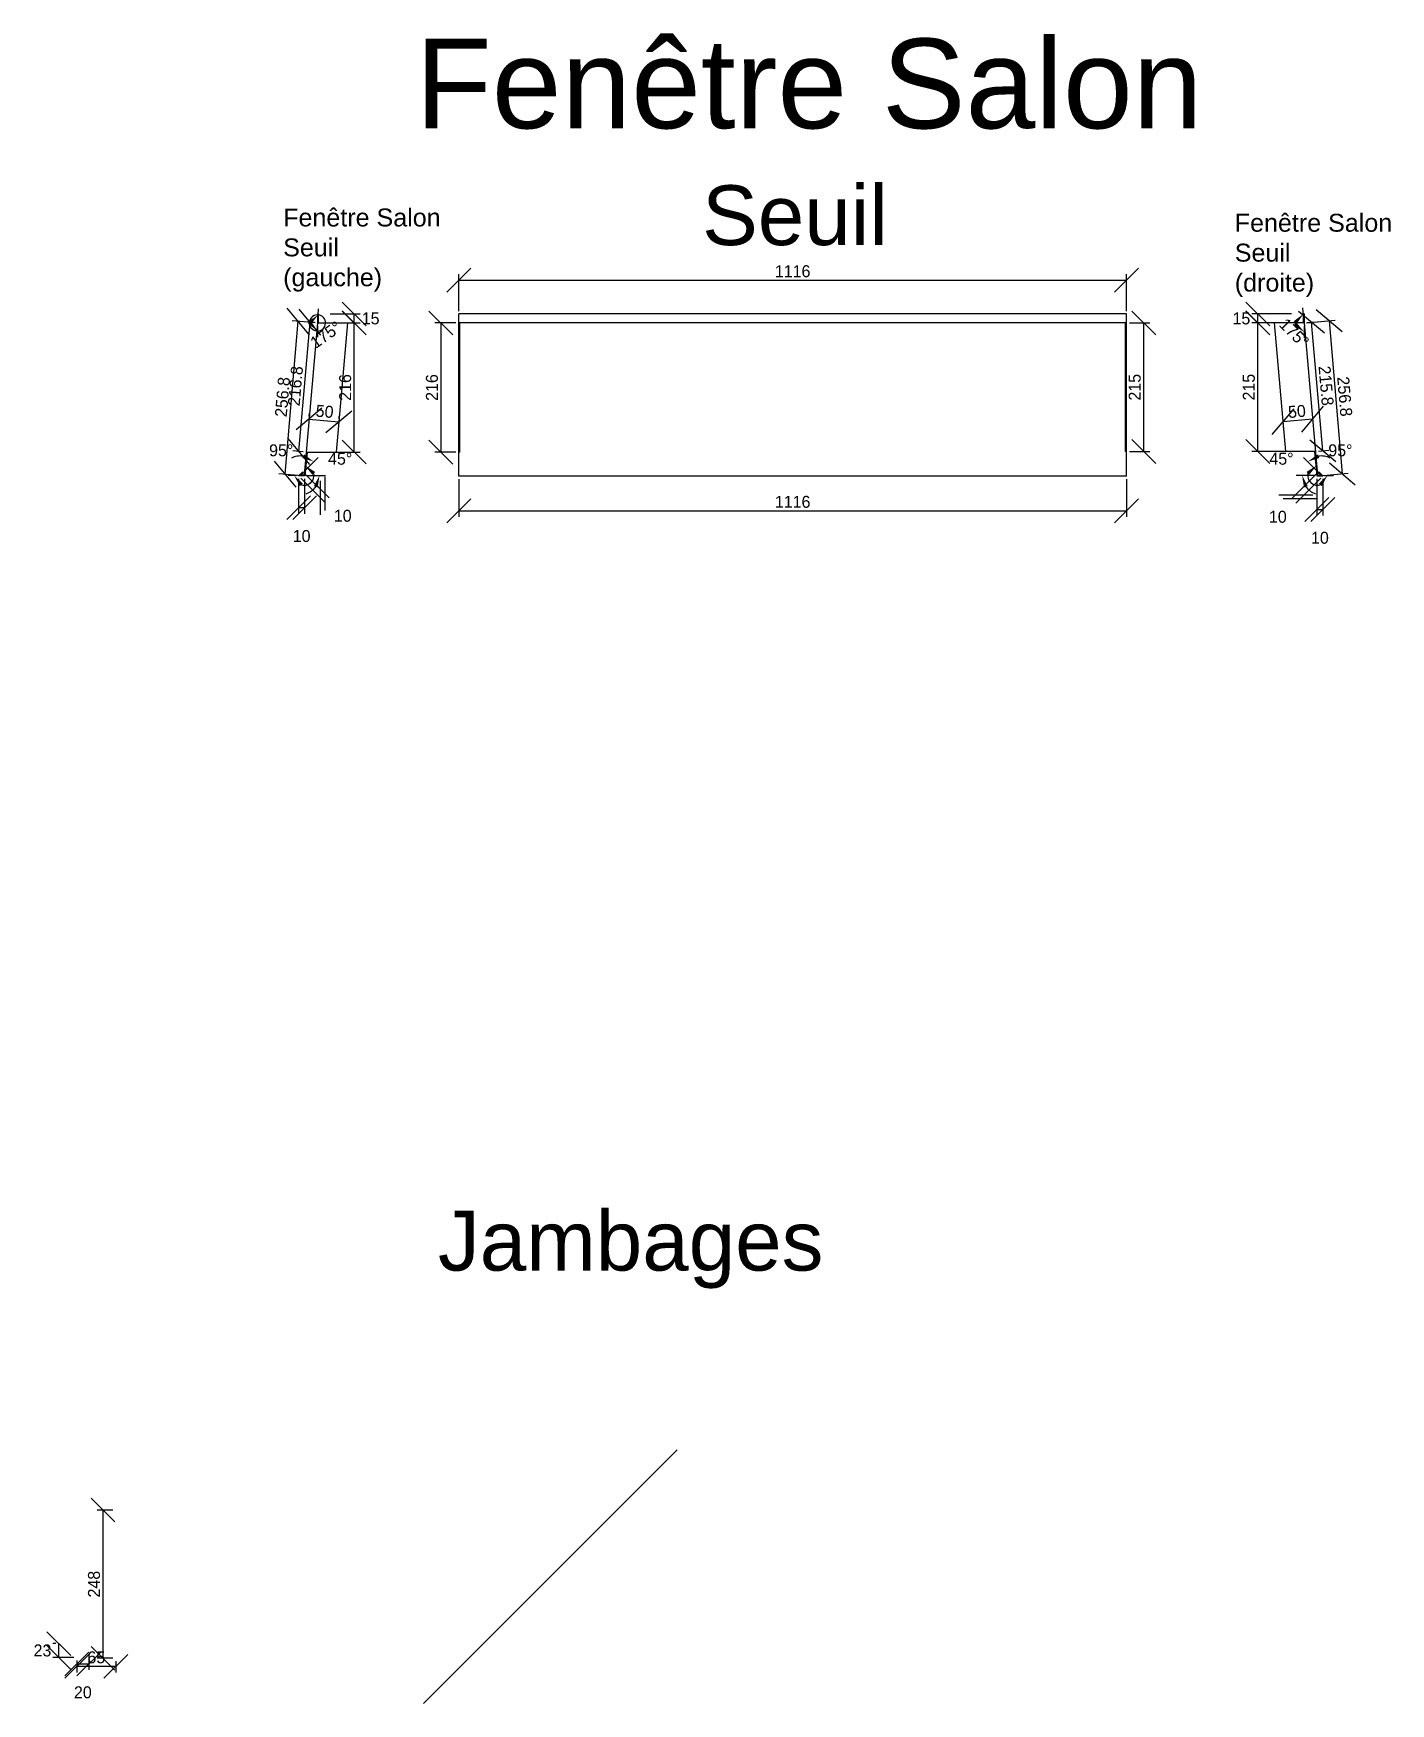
# Model space of a CAD drawing. Header units: millimetres. Extents: x -676 to 20789, y -6551 to 2806.
# Drawn here: x -676 to 1593, y -1724 to 1069 of the extents above; entities that cross this region are included whole.
import ezdxf

# ---------------------------------------------------------------- set-up
doc = ezdxf.new("R2010")
doc.units = ezdxf.units.MM
doc.layers.get('0').update_dxf_attribs({"lineweight": 25, "true_color": 0xffffff})
doc.layers.get('Defpoints').update_dxf_attribs({"true_color": 0xffffff})
doc.layers.add('0 ... Seuil', color=178, linetype='Continuous', lineweight=25, true_color=0x000000)
doc.layers.add('Cotes', color=4, linetype='Continuous', lineweight=25, true_color=0x00ffff)
doc.styles.add('QCADDimTextStyle', font='txt')
doc.styles.add('textstyle11', font='')
doc.styles.add('textstyle12', font='')
doc.styles.add('textstyle22', font='')
doc.styles.add('textstyle23', font='')
doc.styles.add('textstyle24', font='')
doc.styles.get('textstyle11').set_extended_font_data('Liberation Sans')
doc.styles.get('textstyle12').set_extended_font_data('Liberation Sans')
doc.styles.get('textstyle22').set_extended_font_data('Liberation Sans')
doc.styles.get('textstyle23').set_extended_font_data('Liberation Sans')
doc.styles.get('textstyle24').set_extended_font_data('Liberation Sans')
doc.dimstyles.new('QCADDimStyle', dxfattribs={"dimtxt": 20, "dimasz": 20, "dimexe": 10, "dimexo": 5, "dimgap": 5, "dimtad": 1, "dimtoh": 1, "dimdec": 4, "dimzin": 0, "dimdsep": 46, "dimtxsty": 'QCADDimTextStyle', "dimcen": 0.09, "dimadec": 0, "dimazin": 0, "dimtfac": 1, "dimtdec": 4, "dimtofl": 0, "dimtmove": 0, "dimatfit": 3, "dimfxl": 1, "dimtolj": 1, "dimtzin": 0, "dimarcsym": 0})

# ---------------------------------------------------------------- blocks, each defined once
blk = doc.blocks.new('SeuilBaie1_VueDessus')
at = {"layer": '0 ... Seuil'}
for p, q in [((-5, -271), (-5, 0)), ((1111, 0), (-5, 0)), ((1111, -271), (1111, 0)), ((1111, -15), (-5, -15)), ((-3.5, -231), (-3.5, -15)), ((1109.5, -230), (1109.5, -15)), ((-3.5, -231), (-5, -231)), ((1111, -230), (1109.5, -230)), ((1111, -271), (-5, -271))]:
    blk.add_line(p, q, dxfattribs=at)
blk = doc.blocks.new('SeuilBaie1_VueCoupeEst')
at = {"layer": '0 ... Seuil'}
for p, q in [((1, 0), (-0.5, 0)), ((1, -14.9), (-49.2, -14.9)), ((-49.2, -14.9), (-30.4, -229.9)), ((-0.5, 0), (-0.5, -14.9)), ((1, 0), (1, -15)), ((1, -14.9), (23.3, -269.4)), ((19.8, -229.9), (-30.4, -229.9)), ((18.3, -229.9), (21.9, -270.9)), ((21.9, -270.9), (32.4, -270.9)), ((23.3, -269.4), (28.8, -269.4)), ((24.3, -264.9), (25.3, -263.8)), ((24.3, -264.9), (28.8, -269.4)), ((25.3, -263.8), (32.4, -270.9))]:
    blk.add_line(p, q, dxfattribs=at)
blk = doc.blocks.new('*D12')
at = {"layer": 'Cotes', "color": 0, "lineweight": -2}
for p, q in [((1390.8, 580), (1350.8, 620)), ((1350.8, 605), (1390.8, 565)), ((1427.2, 600), (1360.8, 600)), ((1370.8, 585), (1370.8, 600)), ((1427.2, 585), (1360.8, 585))]:
    blk.add_line(p, q, dxfattribs=at)
at = {"layer": 'Defpoints', "color": 0}
for p in [(1370.8, 600), (1432.2, 600), (1432.2, 585)]:
    blk.add_point(p, dxfattribs=at)
at = {"layer": 'Cotes', "color": 0, "insert": (1343.3, 592.5), "char_height": 20, "attachment_point": 5, "style": 'QCADDimTextStyle'}
blk.add_mtext('\\A1;15', dxfattribs=at)
blk = doc.blocks.new('*D13')
at = {"layer": 'Cotes', "color": 0, "lineweight": -2}
for p, q in [((1452.2, 585.4), (1500.1, 589.5)), ((1511.8, 570.4), (1468.5, 606.9)), ((1490.1, 588.7), (1512, 332.8)), ((1490.4, 351), (1533.7, 314.5)), ((1474.1, 329.5), (1522, 333.6))]:
    blk.add_line(p, q, dxfattribs=at)
at = {"layer": 'Defpoints', "color": 0}
for p in [(1447.3, 585), (1469.1, 329.1), (1512, 332.8)]:
    blk.add_point(p, dxfattribs=at)
at = {"layer": 'Cotes', "color": 0, "insert": (1516, 462), "char_height": 20, "attachment_point": 5, "rotation": 274.8885, "style": 'QCADDimTextStyle'}
blk.add_mtext('\\A1;256.8', dxfattribs=at)
blk = doc.blocks.new('*D14')
at = {"layer": 'Cotes', "color": 0, "lineweight": -2}
for p, q in [((1469.6, 324.1), (1469.6, 263.1)), ((1479.6, 324.1), (1479.6, 263.1)), ((1489.6, 293.1), (1449.6, 253.1)), ((1459.6, 253.1), (1499.6, 293.1)), ((1469.6, 273.1), (1479.6, 273.1))]:
    blk.add_line(p, q, dxfattribs=at)
at = {"layer": 'Defpoints', "color": 0}
for p in [(1469.6, 329.1), (1479.6, 329.1), (1479.6, 273.1)]:
    blk.add_point(p, dxfattribs=at)
at = {"layer": 'Cotes', "color": 0, "insert": (1474.6, 225.6), "char_height": 20, "attachment_point": 5, "style": 'QCADDimTextStyle'}
blk.add_mtext('\\A1;10', dxfattribs=at)
blk = doc.blocks.new('*D15')
at = {"layer": 'Cotes', "color": 0, "lineweight": -2}
for p, q in [((1430.7, 441.6), (1394.3, 398.2)), ((1462.3, 424.3), (1412.5, 419.9)), ((1444.1, 402.6), (1480.5, 445.9)), ((1462.8, 419.3), (1463.2, 414.3)), ((1412.9, 414.9), (1413.4, 409.9))]:
    blk.add_line(p, q, dxfattribs=at)
at = {"layer": 'Defpoints', "color": 0}
for p in [(1412.5, 419.9), (1412.5, 419.9), (1462.3, 424.3)]:
    blk.add_point(p, dxfattribs=at)
at = {"layer": 'Cotes', "color": 0, "insert": (1436.1, 437), "char_height": 20, "attachment_point": 5, "rotation": 5, "style": 'QCADDimTextStyle'}
blk.add_mtext('\\A1;50', dxfattribs=at)
blk = doc.blocks.new('*D16')
at = {"layer": 'Cotes', "color": 0, "lineweight": -2}
for p, q in [((1469, 332.6), (1427.2, 290.8)), ((1476.1, 325.6), (1434.2, 283.7)), ((1406, 297.8), (1462.5, 297.8)), ((1469.6, 290.8), (1413, 290.8))]:
    blk.add_line(p, q, dxfattribs=at)
at = {"layer": 'Defpoints', "color": 0}
for p in [(1472.6, 336.2), (1479.6, 329.1), (1434.2, 297.8)]:
    blk.add_point(p, dxfattribs=at)
at = {"layer": 'Cotes', "color": 0, "insert": (1404.2, 260.7), "char_height": 20, "attachment_point": 5, "style": 'QCADDimTextStyle'}
blk.add_mtext('\\A1;10', dxfattribs=at)
blk = doc.blocks.new('*D17')
at = {"layer": 'Cotes', "color": 0, "lineweight": -2}
for p, q in [((1447.8, 590.1), (1446.1, 610.1)), ((1448.3, 580), (1448.3, 559.9))]:
    blk.add_line(p, q, dxfattribs=at)
blk.add_arc((1448.3, 585), 15.1, 177.7585, 187.2415, dxfattribs=at)
at = {"layer": 'Cotes', "color": 0}
for points in [[(1435.6, 583.3), (1430.7, 587.9), (1446.9, 600.1)], [(1431, 580.6), (1435.5, 585.6), (1448.3, 569.9)]]:
    blk.add_solid(points, dxfattribs=at)
at = {"layer": 'Defpoints', "color": 0}
for p in [(1434.7, 591.8), (1448.3, 600), (1448.3, 585.1), (1448.3, 585), (1449.7, 568.7)]:
    blk.add_point(p, dxfattribs=at)
at = {"layer": 'Cotes', "color": 0, "insert": (1431.6, 568.2), "char_height": 20, "attachment_point": 5, "rotation": 315.2058, "style": 'QCADDimTextStyle'}
blk.add_mtext('\\A1;175%%d', dxfattribs=at)
blk = doc.blocks.new('*D18')
at = {"layer": 'Cotes', "color": 0, "lineweight": -2}
for p, q in [((1468.3, 339), (1447.2, 360.1)), ((1465.6, 330.1), (1434.8, 330.1))]:
    blk.add_line(p, q, dxfattribs=at)
for start, end in [(63.1887, 99.0944), (215.9056, 251.8113)]:
    blk.add_arc((1477.2, 330.1), 32.4, start, end, dxfattribs=at)
at = {"layer": 'Cotes', "color": 0}
for points in [[(1470.6, 365.1), (1473.6, 359.2), (1454.3, 353)], [(1454.1, 312.1), (1447.8, 310), (1444.8, 330.1)]]:
    blk.add_solid(points, dxfattribs=at)
at = {"layer": 'Defpoints', "color": 0}
for p in [(1449.1, 346.3), (1471.9, 335.5), (1470.6, 330.1), (1477.2, 330.1), (1477.2, 330.1)]:
    blk.add_point(p, dxfattribs=at)
at = {"layer": 'Cotes', "color": 0, "insert": (1410.3, 357.8), "char_height": 20, "attachment_point": 5, "style": 'QCADDimTextStyle'}
blk.add_mtext('\\A1;45%%d', dxfattribs=at)
blk = doc.blocks.new('*D19')
at = {"layer": 'Cotes', "color": 0, "lineweight": -2}
blk.add_line((1482.2, 330.1), (1497.2, 330.1), dxfattribs=at)
for start, end in [(168.9674, 242.9349), (212.0651, 286.0326)]:
    blk.add_arc((1470.6, 330.1), 16.6, start, end, dxfattribs=at)
at = {"layer": 'Cotes', "color": 0}
for points in [[(1456.5, 330.8), (1452, 335.7), (1469.1, 346.6)], [(1477.8, 312.1), (1472.5, 316.1), (1487.2, 330.1)]]:
    blk.add_solid(points, dxfattribs=at)
at = {"layer": 'Defpoints', "color": 0}
for p in [(1468.9, 349.4), (1484.7, 338.8), (1470.6, 330.1), (1470.6, 330.1), (1477.2, 330.1)]:
    blk.add_point(p, dxfattribs=at)
at = {"layer": 'Cotes', "color": 0, "insert": (1508.8, 371.8), "char_height": 20, "attachment_point": 5, "style": 'QCADDimTextStyle'}
blk.add_mtext('\\A1;95%%d', dxfattribs=at)
blk = doc.blocks.new('*D20')
at = {"layer": 'Cotes', "color": 0, "lineweight": -2}
for p, q in [((35, 324), (35, 260.7)), ((1151, 324), (1151, 260.7)), ((55, 290.7), (15, 250.7)), ((1131, 250.7), (1171, 290.7)), ((35, 270.7), (1151, 270.7))]:
    blk.add_line(p, q, dxfattribs=at)
at = {"layer": 'Defpoints', "color": 0}
for p in [(35, 329), (1151, 329), (1151, 270.7)]:
    blk.add_point(p, dxfattribs=at)
at = {"layer": 'Cotes', "color": 0, "insert": (593, 285.7), "char_height": 20, "attachment_point": 5, "style": 'QCADDimTextStyle'}
blk.add_mtext('\\A1;1116', dxfattribs=at)
blk = doc.blocks.new('*D21')
at = {"layer": 'Cotes', "color": 0, "lineweight": -2}
for p, q in [((55, 676.4), (15, 636.4)), ((1131, 636.4), (1171, 676.4)), ((35, 605), (35, 666.4)), ((35, 656.4), (1151, 656.4)), ((1151, 605), (1151, 666.4))]:
    blk.add_line(p, q, dxfattribs=at)
at = {"layer": 'Defpoints', "color": 0}
for p in [(1151, 656.4), (35, 600), (1151, 600)]:
    blk.add_point(p, dxfattribs=at)
at = {"layer": 'Cotes', "color": 0, "insert": (593, 671.4), "char_height": 20, "attachment_point": 5, "style": 'QCADDimTextStyle'}
blk.add_mtext('\\A1;1116', dxfattribs=at)
blk = doc.blocks.new('*D29')
at = {"layer": 'Cotes', "color": 0, "lineweight": -2}
for p, q in [((-583.7, -1642), (-623.7, -1682)), ((-558.7, -1682), (-518.7, -1642)), ((-603.7, -1655), (-603.7, -1672)), ((-538.7, -1662), (-603.7, -1662)), ((-538.7, -1653.5), (-538.7, -1672))]:
    blk.add_line(p, q, dxfattribs=at)
at = {"layer": 'Defpoints', "color": 0}
for p in [(-603.7, -1650), (-603.7, -1662), (-538.7, -1648.5)]:
    blk.add_point(p, dxfattribs=at)
at = {"layer": 'Cotes', "color": 0, "insert": (-571.2, -1647), "char_height": 20, "attachment_point": 5, "style": 'QCADDimTextStyle'}
blk.add_mtext('\\A1;65', dxfattribs=at)
blk = doc.blocks.new('*D30')
at = {"layer": 'Cotes', "color": 0, "lineweight": -2}
for p, q in [((-583.7, -1638), (-623.7, -1678)), ((-603.7, -1678), (-563.7, -1638)), ((-603.7, -1652), (-603.7, -1668)), ((-603.7, -1658), (-583.7, -1658)), ((-583.7, -1652), (-583.7, -1668))]:
    blk.add_line(p, q, dxfattribs=at)
at = {"layer": 'Defpoints', "color": 0}
for p in [(-603.7, -1647), (-583.7, -1647), (-583.7, -1658)]:
    blk.add_point(p, dxfattribs=at)
at = {"layer": 'Cotes', "color": 0, "insert": (-593.7, -1705.5), "char_height": 20, "attachment_point": 5, "style": 'QCADDimTextStyle'}
blk.add_mtext('\\A1;20', dxfattribs=at)
blk = doc.blocks.new('*D33')
at = {"layer": 'Cotes', "color": 0, "lineweight": -2}
for p, q in [((-613.7, -1644), (-653.7, -1604)), ((-653.7, -1627), (-613.7, -1667)), ((-638.7, -1624), (-643.7, -1624)), ((-608.7, -1647), (-643.7, -1647)), ((-633.7, -1647), (-633.7, -1624))]:
    blk.add_line(p, q, dxfattribs=at)
at = {"layer": 'Defpoints', "color": 0}
for p in [(-633.7, -1624), (-633.7, -1624), (-603.7, -1647)]:
    blk.add_point(p, dxfattribs=at)
at = {"layer": 'Cotes', "color": 0, "insert": (-661.2, -1635.5), "char_height": 20, "attachment_point": 5, "style": 'QCADDimTextStyle'}
blk.add_mtext('\\A1;23', dxfattribs=at)
blk = doc.blocks.new('*D35')
at = {"layer": 'Cotes', "color": 0, "lineweight": -2}
for p, q in [((-540, -1420.5), (-580, -1380.5)), ((-543.7, -1400.5), (-570, -1400.5)), ((-560, -1648.5), (-560, -1400.5)), ((-580, -1628.5), (-540, -1668.5)), ((-543.7, -1648.5), (-570, -1648.5))]:
    blk.add_line(p, q, dxfattribs=at)
at = {"layer": 'Defpoints', "color": 0}
for p in [(-560, -1400.5), (-538.7, -1400.5), (-538.7, -1648.5)]:
    blk.add_point(p, dxfattribs=at)
at = {"layer": 'Cotes', "color": 0, "insert": (-575, -1524.5), "char_height": 20, "attachment_point": 5, "rotation": 90, "style": 'QCADDimTextStyle'}
blk.add_mtext('\\A1;248', dxfattribs=at)
blk = doc.blocks.new('*D43')
at = {"layer": 'Cotes', "color": 0, "lineweight": -2}
for p, q in [((1200, 565), (1160, 605)), ((1156, 585), (1190, 585)), ((1180, 370), (1180, 585)), ((1156, 370), (1190, 370)), ((1160, 390), (1200, 350))]:
    blk.add_line(p, q, dxfattribs=at)
at = {"layer": 'Defpoints', "color": 0}
for p in [(1151, 585), (1180, 585), (1151, 370)]:
    blk.add_point(p, dxfattribs=at)
at = {"layer": 'Cotes', "color": 0, "insert": (1165, 477.5), "char_height": 20, "attachment_point": 5, "rotation": 90, "style": 'QCADDimTextStyle'}
blk.add_mtext('\\A1;215', dxfattribs=at)
blk = doc.blocks.new('*D44')
at = {"layer": 'Cotes', "color": 0, "lineweight": -2}
for p, q in [((25, 565), (-15, 605)), ((30, 585), (-5, 585)), ((5, 585), (5, 369)), ((-15, 389), (25, 349)), ((30, 369), (-5, 369))]:
    blk.add_line(p, q, dxfattribs=at)
at = {"layer": 'Defpoints', "color": 0}
for p in [(35, 585), (5, 369), (35, 369)]:
    blk.add_point(p, dxfattribs=at)
at = {"layer": 'Cotes', "color": 0, "insert": (-10, 477), "char_height": 20, "attachment_point": 5, "rotation": 90, "style": 'QCADDimTextStyle'}
blk.add_mtext('\\A1;216', dxfattribs=at)
blk = doc.blocks.new('SeuilBaie1_VueCoupeOuest')
at = {"layer": '0 ... Seuil'}
for p, q in [((-1.5, 0), (-1.5, -15)), ((-1.5, 0), (0, 0)), ((0, 0), (0, -14.9)), ((-1.5, -14.9), (-23.8, -269.4)), ((-1.5, -14.9), (48.7, -14.9)), ((48.7, -14.9), (29.8, -230.9)), ((-18.9, -230.9), (-22.4, -270.9)), ((-20.4, -230.9), (29.8, -230.9)), ((-25.8, -263.8), (-32.9, -270.9)), ((-22.4, -270.9), (-32.9, -270.9)), ((-24.8, -264.9), (-29.3, -269.4)), ((-23.8, -269.4), (-29.3, -269.4)), ((-24.8, -264.9), (-25.8, -263.8))]:
    blk.add_line(p, q, dxfattribs=at)
blk = doc.blocks.new('*D45')
at = {"layer": 'Cotes', "color": 0, "lineweight": -2}
for p, q in [((1390.8, 565.1), (1350.8, 605.1)), ((1443.3, 585.1), (1360.8, 585.1)), ((1370.8, 370.1), (1370.8, 585.1)), ((1350.8, 390.1), (1390.8, 350.1)), ((1462.1, 370.1), (1360.8, 370.1))]:
    blk.add_line(p, q, dxfattribs=at)
at = {"layer": 'Defpoints', "color": 0}
for p in [(1370.8, 585.1), (1448.3, 585.1), (1467.1, 370.1)]:
    blk.add_point(p, dxfattribs=at)
at = {"layer": 'Cotes', "color": 0, "insert": (1355.8, 477.6), "char_height": 20, "attachment_point": 5, "rotation": 90, "style": 'QCADDimTextStyle'}
blk.add_mtext('\\A1;215', dxfattribs=at)
blk = doc.blocks.new('*D46')
at = {"layer": 'Cotes', "color": 0, "lineweight": -2}
for p, q in [((1482.2, 568), (1438.9, 604.3)), ((1453.2, 585.5), (1470.5, 587)), ((1479.3, 371.2), (1460.5, 586.2)), ((1457.7, 389.3), (1501, 353)), ((1472, 370.5), (1489.3, 372))]:
    blk.add_line(p, q, dxfattribs=at)
at = {"layer": 'Defpoints', "color": 0}
for p in [(1448.3, 585.1), (1460.5, 586.2), (1467.1, 370.1)]:
    blk.add_point(p, dxfattribs=at)
at = {"layer": 'Cotes', "color": 0, "insert": (1484.9, 480), "char_height": 20, "attachment_point": 5, "rotation": 275, "style": 'QCADDimTextStyle'}
blk.add_mtext('\\A1;215.8', dxfattribs=at)
blk = doc.blocks.new('*D47')
at = {"layer": 'Cotes', "color": 0, "lineweight": -2}
for p, q in [((-120, 580), (-160, 620)), ((-180.4, 600), (-130, 600)), ((-160, 605), (-120, 565)), ((-140, 585), (-140, 600)), ((-180.4, 585), (-130, 585))]:
    blk.add_line(p, q, dxfattribs=at)
at = {"layer": 'Defpoints', "color": 0}
for p in [(-185.4, 600), (-140, 600), (-185.4, 585)]:
    blk.add_point(p, dxfattribs=at)
at = {"layer": 'Cotes', "color": 0, "insert": (-112.5, 592.5), "char_height": 20, "attachment_point": 5, "style": 'QCADDimTextStyle'}
blk.add_mtext('\\A1;15', dxfattribs=at)
blk = doc.blocks.new('*D48')
at = {"layer": 'Cotes', "color": 0, "lineweight": -2}
for p, q in [((-234, 587.9), (-255.9, 332)), ((-215.8, 566.2), (-252.2, 609.5)), ((-205.5, 585.4), (-244, 588.7)), ((-274.1, 353.6), (-237.7, 310.3)), ((-227.4, 329.5), (-265.9, 332.8))]:
    blk.add_line(p, q, dxfattribs=at)
at = {"layer": 'Defpoints', "color": 0}
for p in [(-200.5, 585), (-255.9, 332), (-222.4, 329.1)]:
    blk.add_point(p, dxfattribs=at)
at = {"layer": 'Cotes', "color": 0, "insert": (-259.9, 461.2), "char_height": 20, "attachment_point": 5, "rotation": 85.1115, "style": 'QCADDimTextStyle'}
blk.add_mtext('\\A1;256.8', dxfattribs=at)
blk = doc.blocks.new('*D49')
at = {"layer": 'Cotes', "color": 0, "lineweight": -2}
for p, q in [((-232.9, 324.1), (-232.9, 266)), ((-222.9, 324.1), (-222.9, 266)), ((-212.9, 296), (-252.9, 256)), ((-242.9, 256), (-202.9, 296)), ((-222.9, 276), (-232.9, 276))]:
    blk.add_line(p, q, dxfattribs=at)
at = {"layer": 'Defpoints', "color": 0}
for p in [(-232.9, 329.1), (-222.9, 329.1), (-232.9, 276)]:
    blk.add_point(p, dxfattribs=at)
at = {"layer": 'Cotes', "color": 0, "insert": (-227.9, 228.5), "char_height": 20, "attachment_point": 5, "style": 'QCADDimTextStyle'}
blk.add_mtext('\\A1;10', dxfattribs=at)
blk = doc.blocks.new('*D50')
at = {"layer": 'Cotes', "color": 0, "lineweight": -2}
for p, q in [((-193.9, 442.4), (-237.2, 406.1)), ((-215.6, 424.3), (-165.8, 419.9)), ((-215.1, 429.2), (-214.7, 434.2)), ((-187.4, 401.7), (-144.1, 438.1)), ((-165.3, 424.9), (-164.9, 429.9))]:
    blk.add_line(p, q, dxfattribs=at)
at = {"layer": 'Defpoints', "color": 0}
for p in [(-215.6, 424.3), (-165.8, 419.9), (-165.8, 419.9)]:
    blk.add_point(p, dxfattribs=at)
at = {"layer": 'Cotes', "color": 0, "insert": (-189.4, 437), "char_height": 20, "attachment_point": 5, "rotation": 355, "style": 'QCADDimTextStyle'}
blk.add_mtext('\\A1;50', dxfattribs=at)
blk = doc.blocks.new('*D51')
at = {"layer": 'Cotes', "color": 0, "lineweight": -2}
for p, q in [((-229.4, 325.6), (-189.2, 285.4)), ((-222.3, 332.6), (-182.1, 292.5)), ((-196.3, 264.2), (-196.3, 320.8)), ((-189.2, 327.8), (-189.2, 271.3))]:
    blk.add_line(p, q, dxfattribs=at)
at = {"layer": 'Defpoints', "color": 0}
for p in [(-225.8, 336.2), (-232.9, 329.1), (-189.2, 299.6)]:
    blk.add_point(p, dxfattribs=at)
at = {"layer": 'Cotes', "color": 0, "insert": (-159.2, 262.4), "char_height": 20, "attachment_point": 5, "style": 'QCADDimTextStyle'}
blk.add_mtext('\\A1;10', dxfattribs=at)
blk = doc.blocks.new('*D52')
at = {"layer": 'Cotes', "color": 0, "lineweight": -2}
for p, q in [((-201.1, 590.1), (-199.5, 608.5)), ((-201.5, 580), (-201.5, 561.5))]:
    blk.add_line(p, q, dxfattribs=at)
for start, end in [(78.8145, 174.4073), (270, 85), (180.5927, 276.1855)]:
    blk.add_arc((-201.5, 585), 13.5, start, end, dxfattribs=at)
at = {"layer": 'Cotes', "color": 0}
for points in [[(-217.4, 584.1), (-212.5, 588.6), (-201.5, 571.5)], [(-212.7, 582.5), (-217.3, 587.3), (-200.3, 598.5)]]:
    blk.add_solid(points, dxfattribs=at)
at = {"layer": 'Defpoints', "color": 0}
for p in [(-201.5, 600), (-189.4, 591.1), (-202.9, 568.7), (-201.5, 585.1), (-201.5, 585)]:
    blk.add_point(p, dxfattribs=at)
at = {"layer": 'Cotes', "color": 0, "insert": (-187.5, 565.3), "char_height": 20, "attachment_point": 5, "rotation": 35.3707, "style": 'QCADDimTextStyle'}
blk.add_mtext('\\A1;175%%d', dxfattribs=at)
blk = doc.blocks.new('*D53')
at = {"layer": 'Cotes', "color": 0, "lineweight": -2}
for p, q in [((-221.6, 339), (-200.5, 360.1)), ((-218.8, 330.1), (-188, 330.1))]:
    blk.add_line(p, q, dxfattribs=at)
for start, end in [(80.9056, 116.8113), (288.1887, 324.0944)]:
    blk.add_arc((-230.5, 330.1), 32.4, start, end, dxfattribs=at)
at = {"layer": 'Cotes', "color": 0}
for points in [[(-226.9, 359.2), (-223.8, 365.1), (-207.5, 353)], [(-201, 310), (-207.4, 312.1), (-198, 330.1)]]:
    blk.add_solid(points, dxfattribs=at)
at = {"layer": 'Defpoints', "color": 0}
for p in [(-225.1, 335.5), (-199.1, 338.5), (-230.5, 330.1), (-230.5, 330.1), (-223.8, 330.1)]:
    blk.add_point(p, dxfattribs=at)
at = {"layer": 'Cotes', "color": 0, "insert": (-163.5, 357.8), "char_height": 20, "attachment_point": 5, "style": 'QCADDimTextStyle'}
blk.add_mtext('\\A1;45%%d', dxfattribs=at)
blk = doc.blocks.new('*D54')
at = {"layer": 'Cotes', "color": 0, "lineweight": -2}
blk.add_line((-235.5, 330.1), (-250.4, 330.1), dxfattribs=at)
for start, end in [(253.9674, 327.9349), (297.0651, 11.0326)]:
    blk.add_arc((-223.8, 330.1), 16.6, start, end, dxfattribs=at)
at = {"layer": 'Cotes', "color": 0}
for points in [[(-205.3, 335.7), (-209.7, 330.8), (-222.4, 346.6)], [(-225.7, 316.1), (-231.1, 312.1), (-240.4, 330.1)]]:
    blk.add_solid(points, dxfattribs=at)
at = {"layer": 'Defpoints', "color": 0}
for p in [(-231.3, 344.9), (-222.1, 349.4), (-230.5, 330.1), (-223.8, 330.1), (-223.8, 330.1)]:
    blk.add_point(p, dxfattribs=at)
at = {"layer": 'Cotes', "color": 0, "insert": (-262.1, 371.8), "char_height": 20, "attachment_point": 5, "style": 'QCADDimTextStyle'}
blk.add_mtext('\\A1;95%%d', dxfattribs=at)
blk = doc.blocks.new('*D55')
at = {"layer": 'Cotes', "color": 0, "lineweight": -2}
for p, q in [((-120, 565.1), (-160, 605.1)), ((-196.5, 585.1), (-130, 585.1)), ((-140, 369.1), (-140, 585.1)), ((-215.4, 369.1), (-130, 369.1)), ((-160, 389.1), (-120, 349.1))]:
    blk.add_line(p, q, dxfattribs=at)
at = {"layer": 'Defpoints', "color": 0}
for p in [(-201.5, 585.1), (-140, 585.1), (-220.4, 369.1)]:
    blk.add_point(p, dxfattribs=at)
at = {"layer": 'Cotes', "color": 0, "insert": (-155, 477.1), "char_height": 20, "attachment_point": 5, "rotation": 90, "style": 'QCADDimTextStyle'}
blk.add_mtext('\\A1;216', dxfattribs=at)
blk = doc.blocks.new('*D56')
at = {"layer": 'Cotes', "color": 0, "lineweight": -2}
for p, q in [((-195.6, 564.5), (-232, 607.8)), ((-206.5, 585.5), (-223.7, 587)), ((-232.7, 370.2), (-213.8, 586.2)), ((-250.9, 391.8), (-214.5, 348.5)), ((-225.4, 369.5), (-242.6, 371))]:
    blk.add_line(p, q, dxfattribs=at)
at = {"layer": 'Defpoints', "color": 0}
for p in [(-213.8, 586.2), (-201.5, 585.1), (-220.4, 369.1)]:
    blk.add_point(p, dxfattribs=at)
at = {"layer": 'Cotes', "color": 0, "insert": (-238.2, 479.5), "char_height": 20, "attachment_point": 5, "rotation": 85, "style": 'QCADDimTextStyle'}
blk.add_mtext('\\A1;216.8', dxfattribs=at)

msp = doc.modelspace()

# ---------------------------------------------------------------- linework, layer by layer
msp.add_line((400, -1300), (-24.26, -1724.26))

# ---------------------------------------------------------------- block references
at = {"layer": '0 ... Seuil'}
for name, p in [('SeuilBaie1_VueCoupeOuest', (-200, 600)), ('SeuilBaie1_VueDessus', (40, 600)), ('SeuilBaie1_VueCoupeEst', (1447.25, 600))]:
    msp.add_blockref(name, p, dxfattribs=at)

# ---------------------------------------------------------------- texts
at = {"attachment_point": 1}
for s, insert, char_height, style in [('Seuil', (441.62, 815.19), 100, 'textstyle11'), ('Fenêtre Salon\\PSeuil\\P(gauche)', (-258.77, 776.42), 30, 'textstyle24'), ('Fenêtre Salon\\PSeuil\\P(droite)', (1332.22, 767.61), 30, 'textstyle23'), ('Jambages', (0, -900), 100, 'textstyle12')]:
    msp.add_mtext(s, dxfattribs=dict(at, insert=insert, char_height=char_height, style=style))
at = {"layer": '0 ... Seuil', "insert": (-37.97, 1060.58), "char_height": 150, "attachment_point": 1, "style": 'textstyle22'}
msp.add_mtext('Fenêtre Salon', dxfattribs=at)

# ---------------------------------------------------------------- dimensions: what is measured, and where the dimension line sits
at = {"layer": 'Cotes'}
for p1, p2, distance, picture, middle in [((35, 600), (1151, 600), 56.44, '*D21', (593, 671.44)), ((-185.44, 585), (-185.44, 600), -45.44, '*D47', (-112.5, 592.5)), ((1432.2, 585), (1432.2, 600), 61.45, '*D12', (1343.25, 592.5)), ((-200.5, 585), (-222.39, 329.09), -33.64, '*D48', (-259.91, 461.19)), ((-220.39, 369.09), (-201.5, 585.09), 12.34, '*D56', (-238.18, 479.47)), ((1467.06, 370.09), (1448.25, 585.09), -12.34, '*D46', (1484.89, 479.97)), ((1447.25, 585), (1469.14, 329.09), 43.05, '*D13', (1516.04, 461.99)), ((-215.57, 424.26), (-165.76, 419.9), 0, '*D50', (-189.35, 437.02)), ((1462.32, 424.26), (1412.51, 419.9), 0, '*D15', (1436.11, 437.02)), ((-232.89, 329.09), (-225.82, 336.16), -51.77, '*D51', (-159.16, 262.43)), ((1479.64, 329.09), (1472.57, 336.16), 54.2, '*D16', (1404.19, 260.71)), ((-222.89, 329.09), (-232.89, 329.09), 53.08, '*D49', (-227.89, 228.51)), ((35, 329), (1151, 329), -58.27, '*D20', (593, 285.73)), ((1469.64, 329.09), (1479.64, 329.09), -56.03, '*D14', (1474.64, 225.55))]:
    dim = msp.add_aligned_dim(p1=p1, p2=p2, distance=distance, dimstyle='QCADDimStyle', override={"dimtxt": 20, "dimasz": 20, "dimexe": 10, "dimexo": 5, "dimgap": 5, "dimdec": 1, "dimzin": 8, "dimtsz": 20, "dimclrd": 0, "dimclre": 0, "dimclrt": 0, "dimazin": 2, "dimtmove": 2}, dxfattribs=at)
    dim.commit()
    dim.dimension.update_dxf_attribs({"geometry": picture, "text_midpoint": middle})
for base, p1, p2, angle, picture, middle in [((-140, 585.09), (-220.39, 369.09), (-201.5, 585.09), 90, '*D55', (-155, 477.09)), ((5, 369), (35, 585), (35, 369), 90, '*D44', (-10, 477)), ((1180, 585), (1151, 370), (1151, 585), 90, '*D43', (1165, 477.5)), ((1370.75, 585.09), (1467.06, 370.09), (1448.25, 585.09), 90, '*D45', (1355.75, 477.59)), ((-560, -1400.5), (-538.7, -1648.5), (-538.7, -1400.5), 90, '*D35', (-575, -1524.5)), ((-633.7, -1624), (-603.7, -1647), (-633.7, -1624), 90, '*D33', (-661.2, -1635.5)), ((-603.7, -1662), (-538.7, -1648.5), (-603.7, -1650), 180, '*D29', (-571.2, -1647)), ((-583.7, -1658), (-603.7, -1647), (-583.7, -1647), 180, '*D30', (-593.7, -1705.5))]:
    dim = msp.add_linear_dim(base=base, p1=p1, p2=p2, angle=angle, dimstyle='QCADDimStyle', override={"dimtxt": 20, "dimasz": 20, "dimexe": 10, "dimexo": 5, "dimgap": 5, "dimdec": 1, "dimzin": 8, "dimtsz": 20, "dimclrd": 0, "dimclre": 0, "dimclrt": 0, "dimazin": 2, "dimtmove": 2}, dxfattribs=at)
    dim.commit()
    dim.dimension.update_dxf_attribs({"geometry": picture, "text_midpoint": middle})
for base, line1, line2, picture, middle in [((-189.44, 591.1), ((-201.5, 600), (-201.5, 585)), ((-201.5, 585.09), (-202.93, 568.71)), '*D52', (-187.47, 565.28)), ((1434.74, 591.83), ((1448.25, 600), (1448.25, 585)), ((1448.25, 585.09), (1449.68, 568.71)), '*D17', (1431.58, 568.25))]:
    dim = msp.add_angular_dim_2l(base=base, line1=line1, line2=line2, dimstyle='QCADDimStyle', override={"dimtxt": 20, "dimasz": 20, "dimexe": 10, "dimexo": 5, "dimgap": 5, "dimdec": 1, "dimzin": 8, "dimtsz": 20, "dimclrd": 0, "dimclre": 0, "dimclrt": 0, "dimazin": 2, "dimtmove": 2}, dxfattribs=at)
    dim.commit()
    dim.dimension.update_dxf_attribs({"geometry": picture, "text_midpoint": middle, "dimtype": 162})
for base, line1, line2, picture, middle in [((-231.27, 344.94), ((-222.11, 349.44), (-223.81, 330.09)), ((-223.81, 330.09), (-230.48, 330.09)), '*D54', (-262.06, 371.83)), ((-199.14, 338.48), ((-223.81, 330.09), (-230.48, 330.09)), ((-230.48, 330.09), (-225.11, 335.45)), '*D53', (-163.55, 357.81)), ((1449.13, 346.31), ((1470.56, 330.09), (1477.23, 330.09)), ((1477.23, 330.09), (1471.87, 335.45)), '*D18', (1410.3, 357.81)), ((1484.71, 338.81), ((1468.87, 349.44), (1470.56, 330.09)), ((1470.56, 330.09), (1477.23, 330.09)), '*D19', (1508.81, 371.83))]:
    dim = msp.add_angular_dim_2l(base=base, line1=line1, line2=line2, dimstyle='QCADDimStyle', override={"dimtxt": 20, "dimasz": 20, "dimexe": 10, "dimexo": 5, "dimgap": 5, "dimdec": 1, "dimzin": 8, "dimtsz": 20, "dimclrd": 0, "dimclre": 0, "dimclrt": 0, "dimazin": 2, "dimtmove": 2}, dxfattribs=at)
    dim.commit()
    dim.dimension.update_dxf_attribs({"geometry": picture, "text_midpoint": middle})

doc.saveas('drawing.dxf')
